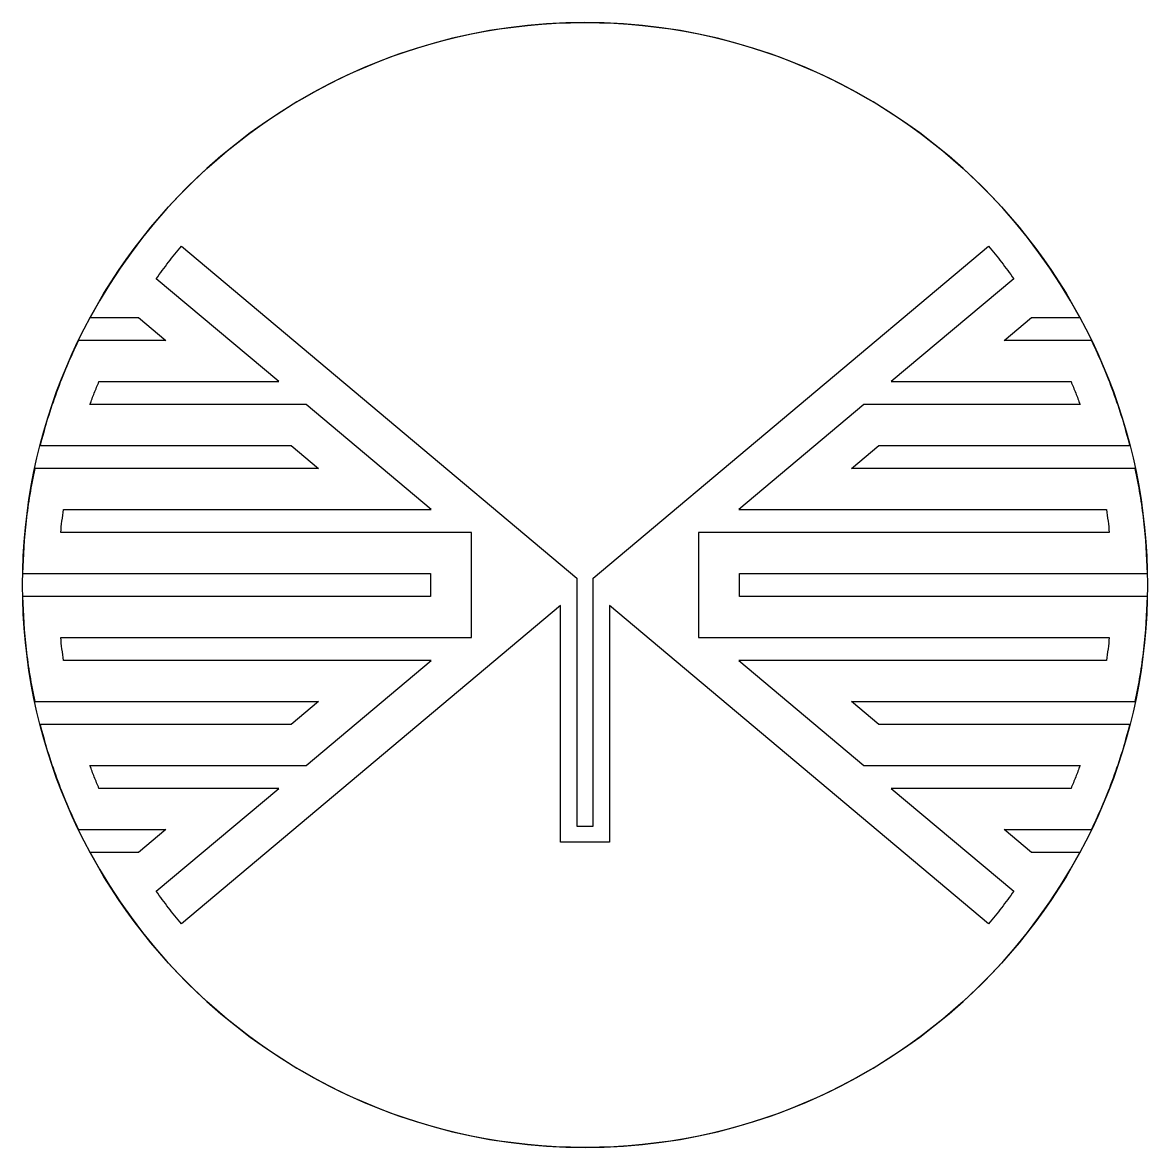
# Model space of a CAD drawing. Extents: x -20.6 to 20.6, y -20.6 to 20.6.
import ezdxf

# ---------------------------------------------------------------- set-up
doc = ezdxf.new("R2010")
doc.units = 0

msp = doc.modelspace()

# ---------------------------------------------------------------- linework, layer by layer
at = {"layer": 'KAPTON'}
msp.add_circle((0, 0), 20.55, dxfattribs=at)
at = {"layer": 'PEC'}
for points in [[(19.908755, 5.093524, 0.0248949), (19.303899, 7.047125, 0.0248949), (18.507861, 8.930933), (15.310265, 8.930933), (15.310265, 8.930933), (16.30825, 9.768343), (16.30825, 9.768343), (18.079878, 9.768343), (18.079878, 9.768343, 0.275531), (0, 20.55, 0.275531), (-18.079878, 9.768343), (-16.30825, 9.768343), (-16.30825, 9.768343), (-15.310265, 8.930933), (-15.310265, 8.930933), (-18.507861, 8.930933), (-18.507861, 8.930933, 0.0248949), (-19.303899, 7.047125, 0.0248949), (-19.908755, 5.093524), (-10.737018, 5.093524), (-10.737018, 5.093524), (-9.739032, 4.256114), (-9.739032, 4.256114), (-20.104427, 4.256114), (-20.104427, 4.256114, 0.0235348), (-20.415443, 2.347801, 0.0235348), (-20.545734, 0.418705), (-5.642808, 0.418705), (-5.642808, 0.418705), (-5.642808, -0.418705), (-5.642808, -0.418705), (-20.545734, -0.418705), (-20.545734, -0.418705, 0.0235348), (-20.415443, -2.347801, 0.0235348), (-20.104427, -4.256114), (-9.739032, -4.256114), (-9.739032, -4.256114), (-10.737018, -5.093524), (-10.737018, -5.093524), (-19.908755, -5.093524), (-19.908755, -5.093524, 0.0248949), (-19.303899, -7.047125, 0.0248949), (-18.507861, -8.930933), (-15.310265, -8.930933), (-15.310265, -8.930933), (-16.30825, -9.768343), (-16.30825, -9.768343), (-18.079878, -9.768343), (-18.079878, -9.768343, 0.275531), (0, -20.55, 0.275531), (18.079878, -9.768343), (16.30825, -9.768343), (16.30825, -9.768343), (15.310265, -8.930933), (15.310265, -8.930933), (18.507861, -8.930933), (18.507861, -8.930933, 0.0248949), (19.303899, -7.047125, 0.0248949), (19.908755, -5.093524), (10.737018, -5.093524), (10.737018, -5.093524), (9.739032, -4.256114), (9.739032, -4.256114), (20.104427, -4.256114), (20.104427, -4.256114, 0.0235348), (20.415443, -2.347801, 0.0235348), (20.545734, -0.418705), (5.642808, -0.418705), (5.642808, -0.418705), (5.642808, 0.418705), (5.642808, 0.418705), (20.545734, 0.418705), (20.545734, 0.418705, 0.0235348), (20.415443, 2.347801, 0.0235348), (20.104427, 4.256114), (9.739032, 4.256114), (9.739032, 4.256114), (10.737018, 5.093524), (10.737018, 5.093524), (19.908755, 5.093524)], [(-14.746356, -12.373661, -0.00974887), (-15.217525, -11.789378, -0.00974887), (-15.665558, -11.187171), (-11.189048, -7.430933), (-11.189048, -7.430933), (-17.75792, -7.430933), (-17.75792, -7.430933, -0.00583974), (-17.926637, -7.014142, -0.00583974), (-18.085573, -6.593524), (-10.191063, -6.593524), (-10.191063, -6.593524), (-5.617816, -2.756114), (-5.617816, -2.756114), (-19.051675, -2.756114), (-19.051675, -2.756114, -0.00547877), (-19.107496, -2.337971, -0.00547877), (-19.15414, -1.918705), (-4.142808, -1.918705), (-4.142808, -1.918705), (-4.142808, 1.918705), (-4.142808, 1.918705), (-19.15414, 1.918705), (-19.15414, 1.918705, -0.00547877), (-19.107496, 2.337971, -0.00547877), (-19.051675, 2.756114), (-5.617816, 2.756114), (-5.617816, 2.756114), (-10.191063, 6.593524), (-10.191063, 6.593524), (-18.085573, 6.593524), (-18.085573, 6.593524, -0.00583974), (-17.926637, 7.014142, -0.00583974), (-17.75792, 7.430933), (-11.189048, 7.430933), (-11.189048, 7.430933), (-15.665558, 11.187171), (-15.665558, 11.187171, -0.00974887), (-15.217525, 11.789378, -0.00974887), (-14.746356, 12.373661), (-0.3, 0.25173), (-0.3, 0.25173), (-0.3, -8.8075), (-0.3, -8.8075), (0.3, -8.8075), (0.3, -8.8075), (0.3, 0.25173), (0.3, 0.25173), (14.746356, 12.373661), (14.746356, 12.373661, -0.00974887), (15.217525, 11.789378, -0.00974887), (15.665558, 11.187171), (11.189048, 7.430933), (11.189048, 7.430933), (17.75792, 7.430933), (17.75792, 7.430933, -0.00583974), (17.926637, 7.014142, -0.00583974), (18.085573, 6.593524), (10.191063, 6.593524), (10.191063, 6.593524), (5.617816, 2.756114), (5.617816, 2.756114), (19.051675, 2.756114), (19.051675, 2.756114, -0.00547877), (19.107496, 2.337971, -0.00547877), (19.15414, 1.918705), (4.142808, 1.918705), (4.142808, 1.918705), (4.142808, -1.918705), (4.142808, -1.918705), (19.15414, -1.918705), (19.15414, -1.918705, -0.00547877), (19.107496, -2.337971, -0.00547877), (19.051675, -2.756114), (5.617816, -2.756114), (5.617816, -2.756114), (10.191063, -6.593524), (10.191063, -6.593524), (18.085573, -6.593524), (18.085573, -6.593524, -0.00583974), (17.926637, -7.014142, -0.00583974), (17.75792, -7.430933), (11.189048, -7.430933), (11.189048, -7.430933), (15.665558, -11.187171), (15.665558, -11.187171, -0.00974887), (15.217525, -11.789378, -0.00974887), (14.746356, -12.373661), (0.8925, -0.748896), (0.8925, -0.748896), (0.8925, -9.4), (0.8925, -9.4), (-0.8925, -9.4), (-0.8925, -9.4), (-0.8925, -0.748896), (-0.8925, -0.748896), (-14.746356, -12.373661)]]:
    msp.add_lwpolyline(points, format="xyb", close=True, dxfattribs=at)

doc.saveas('drawing.dxf')
